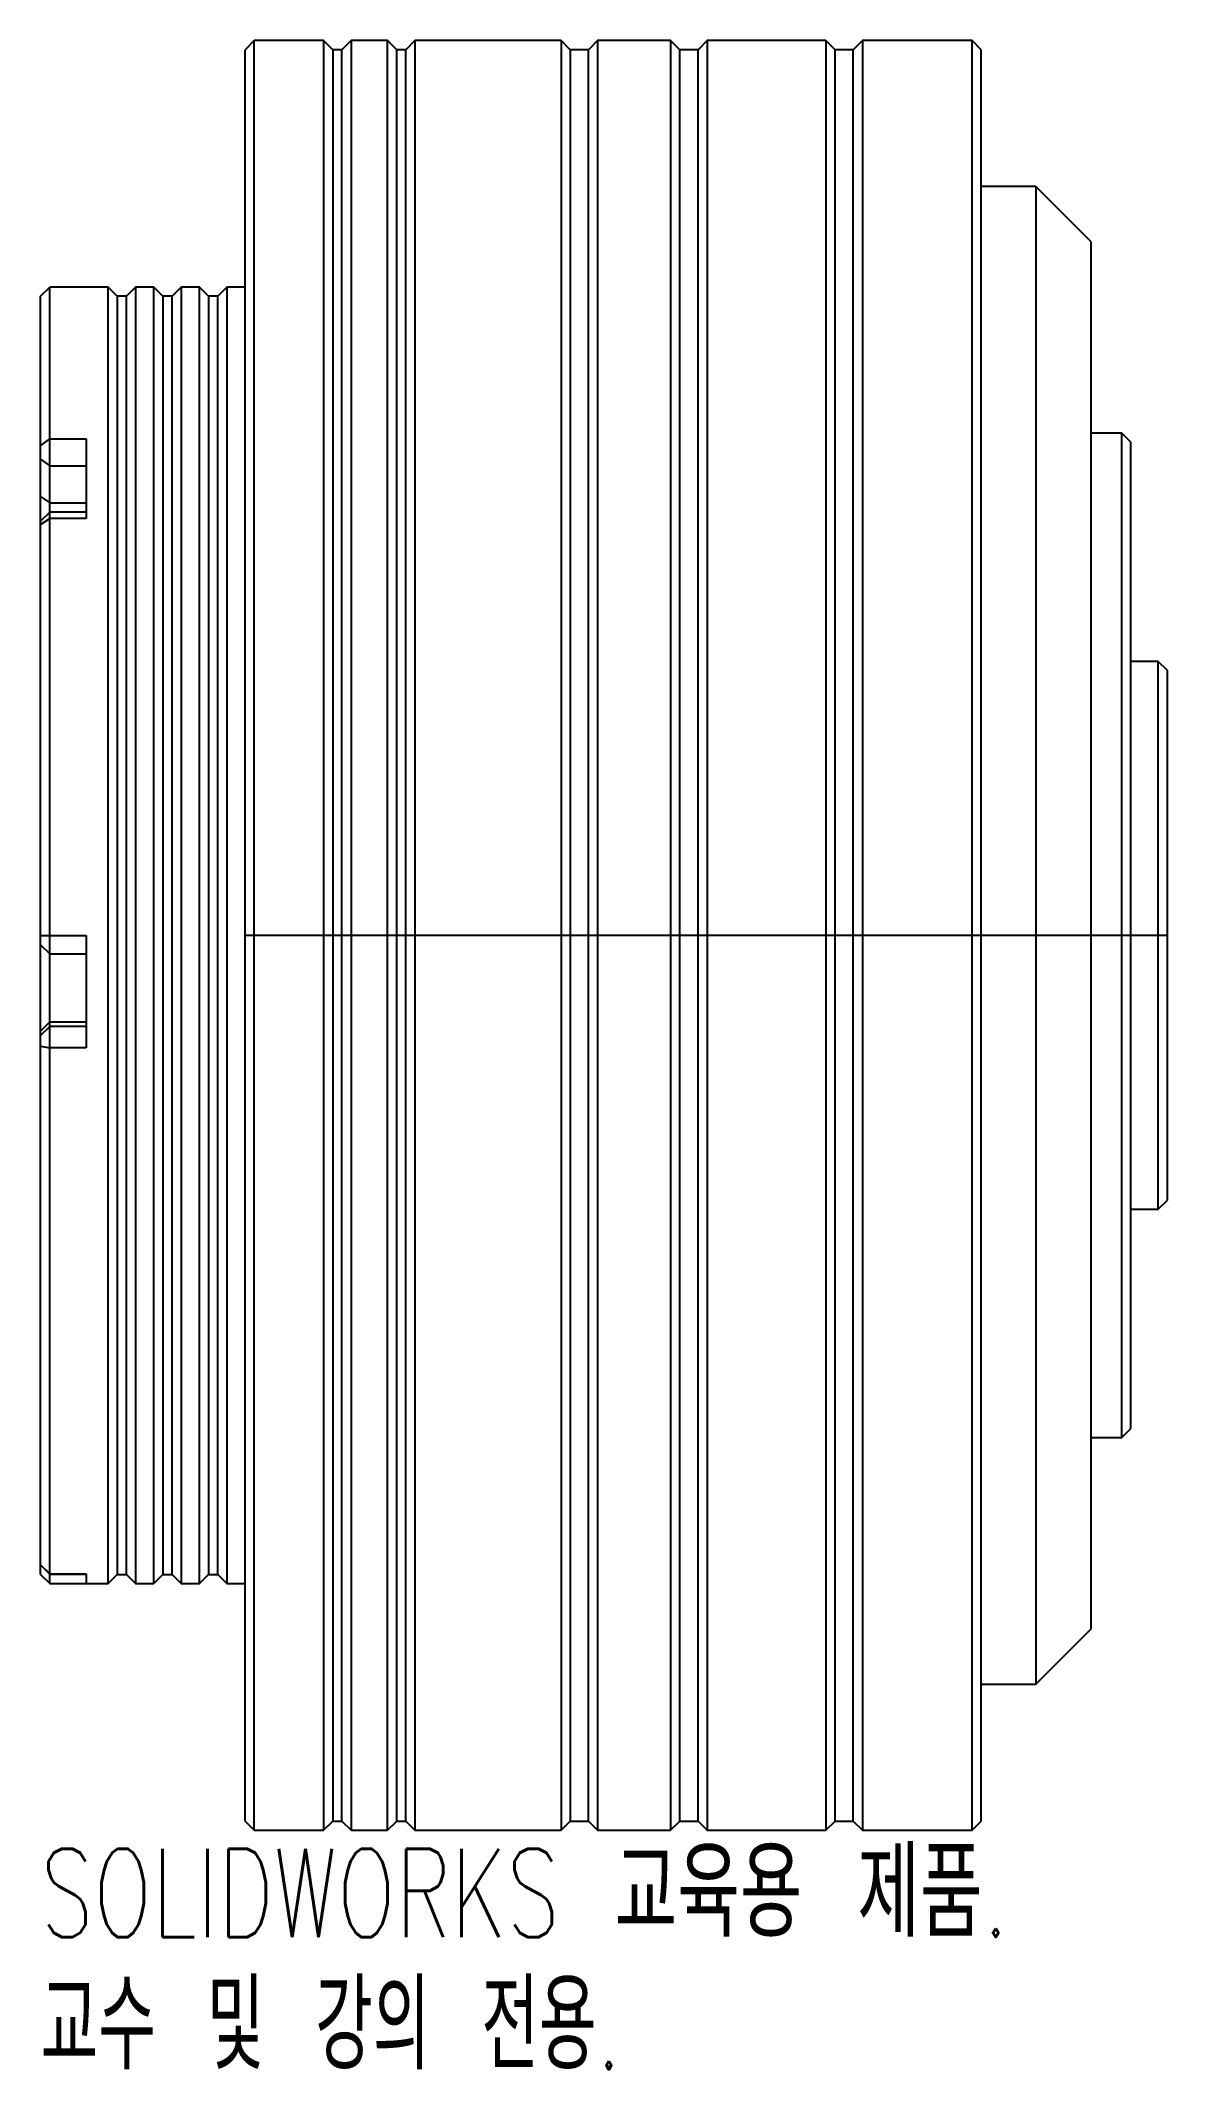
# Model space of a CAD drawing. Header units: metres. Extents: x -0.062 to 0, y -0.062 to 0.049.
import ezdxf

# ---------------------------------------------------------------- set-up
doc = ezdxf.new("R2010")
doc.units = ezdxf.units.M
doc.styles.add('SLDTEXTSTYLE0', font='TXT', dxfattribs={"width": 0.7, "bigfont": 'bigfont'})
doc.styles.add('SLDTEXTSTYLE1', font='TXT', dxfattribs={"width": 0.645455, "bigfont": 'bigfont'})

msp = doc.modelspace()

# ---------------------------------------------------------------- linework, layer by layer
at = {"color": 7, "linetype": 'Continuous', "lineweight": 25}
for p, q in [((-0.05, 0.049), (-0.0505, 0.0485)), ((-0.0462, 0.049), (-0.05, 0.049)), ((-0.05, -0.049), (-0.05, 0.049)), ((-0.0457, 0.0485), (-0.0462, 0.049)), ((-0.0462, 0.049), (-0.0462, -0.049)), ((-0.0447, 0.049), (-0.0452, 0.0485)), ((-0.0427, 0.049), (-0.0447, 0.049)), ((-0.0447, 0.049), (-0.0447, -0.049)), ((-0.0422, 0.0485), (-0.0427, 0.049)), ((-0.0427, -0.049), (-0.0427, 0.049)), ((-0.0412, 0.049), (-0.0417, 0.0485)), ((-0.0332, 0.049), (-0.0412, 0.049)), ((-0.0412, 0.049), (-0.0412, -0.049)), ((-0.0327, 0.0485), (-0.0332, 0.049)), ((-0.0332, 0.049), (-0.0332, -0.049)), ((-0.0312, 0.049), (-0.0317, 0.0485)), ((-0.0272, 0.049), (-0.0312, 0.049)), ((-0.0312, 0.049), (-0.0312, -0.049)), ((-0.0267, 0.0485), (-0.0272, 0.049)), ((-0.0272, 0.049), (-0.0272, -0.049)), ((-0.0252, 0.049), (-0.0257, 0.0485)), ((-0.0187, 0.049), (-0.0252, 0.049)), ((-0.0252, 0.049), (-0.0252, -0.049)), ((-0.0182, 0.0485), (-0.0187, 0.049)), ((-0.0187, 0.049), (-0.0187, -0.049)), ((-0.0167, 0.049), (-0.0172, 0.0485)), ((-0.0107, 0.049), (-0.0167, 0.049)), ((-0.0167, 0.049), (-0.0167, -0.049)), ((-0.0102, 0.0485), (-0.0107, 0.049)), ((-0.0107, -0.049), (-0.0107, 0.049)), ((-0.0505, -0.0485), (-0.0505, 0.0485)), ((-0.0452, 0.0485), (-0.0457, 0.0485)), ((-0.0457, 0.0485), (-0.0457, -0.0485)), ((-0.0452, -0.0485), (-0.0452, 0.0485)), ((-0.0417, 0.0485), (-0.0422, 0.0485)), ((-0.0422, -0.0485), (-0.0422, 0.0485)), ((-0.0417, -0.0485), (-0.0417, 0.0485)), ((-0.0317, 0.0485), (-0.0327, 0.0485)), ((-0.0327, 0.0485), (-0.0327, -0.0485)), ((-0.0317, -0.0485), (-0.0317, 0.0485)), ((-0.0257, 0.0485), (-0.0267, 0.0485)), ((-0.0267, -0.0485), (-0.0267, 0.0485)), ((-0.0257, -0.0485), (-0.0257, 0.0485)), ((-0.0172, 0.0485), (-0.0182, 0.0485)), ((-0.0182, -0.0485), (-0.0182, 0.0485)), ((-0.0172, -0.0485), (-0.0172, 0.0485)), ((-0.0102, -0.0485), (-0.0102, 0.0485)), ((-0.0072, 0.041), (-0.0102, 0.041)), ((-0.0042, 0.038), (-0.0072, 0.041)), ((-0.0072, 0.041), (-0.0072, -0.041)), ((-0.0042, 0.038), (-0.0042, -0.038)), ((-0.0617, 0.035), (-0.0612, 0.0355)), ((-0.0617, -0.035), (-0.0617, 0.035)), ((-0.058, 0.0355), (-0.0612, 0.0355)), ((-0.0612, -0.0355), (-0.0612, 0.0355)), ((-0.0575, 0.035), (-0.058, 0.0355)), ((-0.058, -0.0355), (-0.058, 0.0355)), ((-0.057, 0.035), (-0.0575, 0.035)), ((-0.0575, 0.035), (-0.0575, -0.035)), ((-0.0565, 0.0355), (-0.057, 0.035)), ((-0.057, -0.035), (-0.057, 0.035)), ((-0.0555, 0.0355), (-0.0565, 0.0355)), ((-0.0565, 0.0355), (-0.0565, -0.0355)), ((-0.055, 0.035), (-0.0555, 0.0355)), ((-0.0555, -0.0355), (-0.0555, 0.0355)), ((-0.0545, 0.035), (-0.055, 0.035)), ((-0.055, 0.035), (-0.055, -0.035)), ((-0.054, 0.0355), (-0.0545, 0.035)), ((-0.0545, -0.035), (-0.0545, 0.035)), ((-0.053, 0.0355), (-0.054, 0.0355)), ((-0.054, 0.0355), (-0.054, -0.0355)), ((-0.0525, 0.035), (-0.053, 0.0355)), ((-0.053, -0.0355), (-0.053, 0.0355)), ((-0.052, 0.035), (-0.0525, 0.035)), ((-0.0525, 0.035), (-0.0525, -0.035)), ((-0.0515, 0.0355), (-0.052, 0.035)), ((-0.052, -0.035), (-0.052, 0.035)), ((-0.0505, 0.0355), (-0.0515, 0.0355)), ((-0.0515, 0.0355), (-0.0515, -0.0355)), ((-0.0617, 0.02681), (-0.0612, 0.02719)), ((-0.0612, 0.02719), (-0.0592, 0.02719)), ((-0.0592, 0.02719), (-0.0592, 0.02282)), ((-0.0025, 0.0275), (-0.0042, 0.0275)), ((-0.002, 0.027), (-0.0025, 0.0275)), ((-0.0025, -0.0275), (-0.0025, 0.0275)), ((-0.002, -0.027), (-0.002, 0.027)), ((-0.0617, 0.02607), (-0.0612, 0.02572)), ((-0.0612, 0.02572), (-0.0592, 0.02572)), ((-0.0617, 0.02404), (-0.0612, 0.02369)), ((-0.0612, 0.02369), (-0.0592, 0.02369)), ((-0.0612, 0.02318), (-0.0617, 0.02268)), ((-0.0617, 0.0225), (-0.0612, 0.02282)), ((-0.0592, 0.02318), (-0.0612, 0.02318)), ((-0.0592, 0.02282), (-0.0612, 0.02282)), ((-0.0005, 0.015), (-0.002, 0.015)), ((0, 0.0145), (-0.0005, 0.015)), ((-0.0005, -0.015), (-0.0005, 0.015)), ((0, -0.0145), (0, 0.0145)), ((0, 0), (-0.0505, 0)), ((-0.0617, -0.00001), (-0.0592, -0.00001)), ((-0.0617, -0.00051), (-0.0612, -0.00101)), ((-0.0612, -0.00101), (-0.0592, -0.00101)), ((-0.0592, -0.00001), (-0.0592, -0.00616)), ((-0.0617, -0.00524), (-0.0612, -0.00474)), ((-0.0617, -0.00549), (-0.0612, -0.00499)), ((-0.0612, -0.00474), (-0.0592, -0.00474)), ((-0.0592, -0.00499), (-0.0612, -0.00499)), ((-0.0617, -0.00607), (-0.0612, -0.00616)), ((-0.0592, -0.00616), (-0.0612, -0.00616)), ((-0.002, -0.015), (-0.0005, -0.015)), ((-0.0005, -0.015), (0, -0.0145)), ((-0.0042, -0.0275), (-0.0025, -0.0275)), ((-0.0025, -0.0275), (-0.002, -0.027)), ((-0.0617, -0.03447), (-0.0612, -0.03496)), ((-0.0617, -0.03448), (-0.0612, -0.03498)), ((-0.0617, -0.035), (-0.0612, -0.0355)), ((-0.0612, -0.03496), (-0.0592, -0.03496)), ((-0.0612, -0.03498), (-0.0592, -0.03498)), ((-0.0612, -0.0355), (-0.058, -0.0355)), ((-0.0592, -0.03496), (-0.0592, -0.0355)), ((-0.058, -0.0355), (-0.0575, -0.035)), ((-0.0575, -0.035), (-0.057, -0.035)), ((-0.057, -0.035), (-0.0565, -0.0355)), ((-0.0565, -0.0355), (-0.0555, -0.0355)), ((-0.0555, -0.0355), (-0.055, -0.035)), ((-0.055, -0.035), (-0.0545, -0.035)), ((-0.0545, -0.035), (-0.054, -0.0355)), ((-0.054, -0.0355), (-0.053, -0.0355)), ((-0.053, -0.0355), (-0.0525, -0.035)), ((-0.0525, -0.035), (-0.052, -0.035)), ((-0.052, -0.035), (-0.0515, -0.0355)), ((-0.0515, -0.0355), (-0.0505, -0.0355)), ((-0.0072, -0.041), (-0.0042, -0.038)), ((-0.0102, -0.041), (-0.0072, -0.041)), ((-0.0505, -0.0485), (-0.05, -0.049)), ((-0.0462, -0.049), (-0.0457, -0.0485)), ((-0.0457, -0.0485), (-0.0452, -0.0485)), ((-0.0452, -0.0485), (-0.0447, -0.049)), ((-0.0427, -0.049), (-0.0422, -0.0485)), ((-0.0422, -0.0485), (-0.0417, -0.0485)), ((-0.0417, -0.0485), (-0.0412, -0.049)), ((-0.0332, -0.049), (-0.0327, -0.0485)), ((-0.0327, -0.0485), (-0.0317, -0.0485)), ((-0.0317, -0.0485), (-0.0312, -0.049)), ((-0.0272, -0.049), (-0.0267, -0.0485)), ((-0.0267, -0.0485), (-0.0257, -0.0485)), ((-0.0257, -0.0485), (-0.0252, -0.049)), ((-0.0187, -0.049), (-0.0182, -0.0485)), ((-0.0182, -0.0485), (-0.0172, -0.0485)), ((-0.0172, -0.0485), (-0.0167, -0.049)), ((-0.0107, -0.049), (-0.0102, -0.0485)), ((-0.05, -0.049), (-0.0462, -0.049)), ((-0.0447, -0.049), (-0.0427, -0.049)), ((-0.0412, -0.049), (-0.0332, -0.049)), ((-0.0312, -0.049), (-0.0272, -0.049)), ((-0.0252, -0.049), (-0.0187, -0.049)), ((-0.0167, -0.049), (-0.0107, -0.049))]:
    msp.add_line(p, q, dxfattribs=at)

# ---------------------------------------------------------------- texts
at = {"color": 7, "linetype": 'Continuous', "char_height": 0.0048336, "attachment_point": 1}
for s, insert, style in [('SOLIDWORKS 교육용 제품.', (-0.0617, -0.05002), 'SLDTEXTSTYLE0'), ('교수 및 강의 전용.', (-0.0617, -0.05727), 'SLDTEXTSTYLE1')]:
    msp.add_mtext(s, dxfattribs=dict(at, insert=insert, style=style))

doc.saveas('drawing.dxf')
